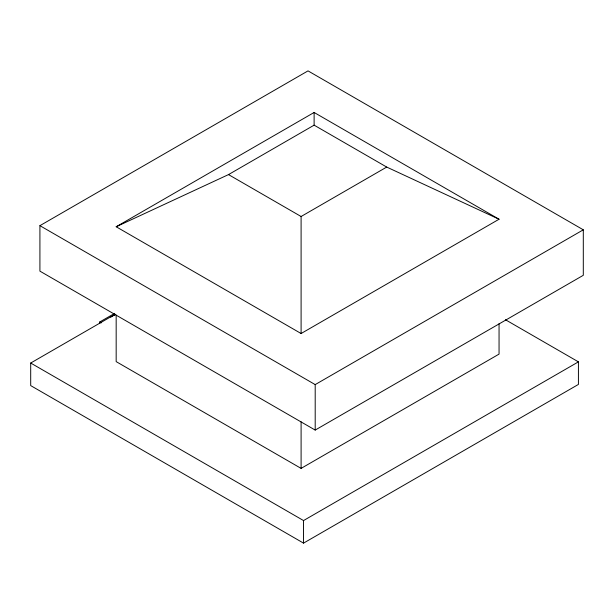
<?xml version="1.0" encoding="UTF-8"?>
<svg xmlns="http://www.w3.org/2000/svg" width="614" height="614" viewBox="0 0 614 614"><rect width="100%" height="100%" fill="white"/><g stroke="black" fill="none" stroke-linecap="round" stroke-linejoin="round"><path stroke-width="0.92" d="M39.918 225.668L308.021 70.879L583.3 229.813L583.3 275.295L315.197 430.076L39.918 271.142L39.918 225.668L315.197 384.602L583.3 229.813M116.169 226.758L314.122 112.469L499.052 219.236L301.098 333.525L116.169 226.758L228.508 174.591L314.122 125.156L386.713 167.069L499.052 219.236M99.729 323.593L99.729 321.982L114.649 313.378M505.437 319.725L578.419 361.861L578.419 384.425L303.539 543.121L30.7 385.6L30.7 363.035L115.171 314.268M110.72 317.162L114.864 314.767M228.508 174.591L301.098 216.504L386.713 167.069M116.169 315.028L116.169 361.623L301.098 468.39L499.052 354.109L499.052 323.678M30.7 363.035L303.539 520.557L578.419 361.861M99.729 321.982L101.256 322.864M315.197 384.602L315.197 430.076M314.122 112.469L314.122 125.156M303.539 520.557L303.539 543.121M301.098 216.504L301.098 333.525M301.098 421.795L301.098 468.39M114.381 313.746L114.381 315.588"/></g></svg>
